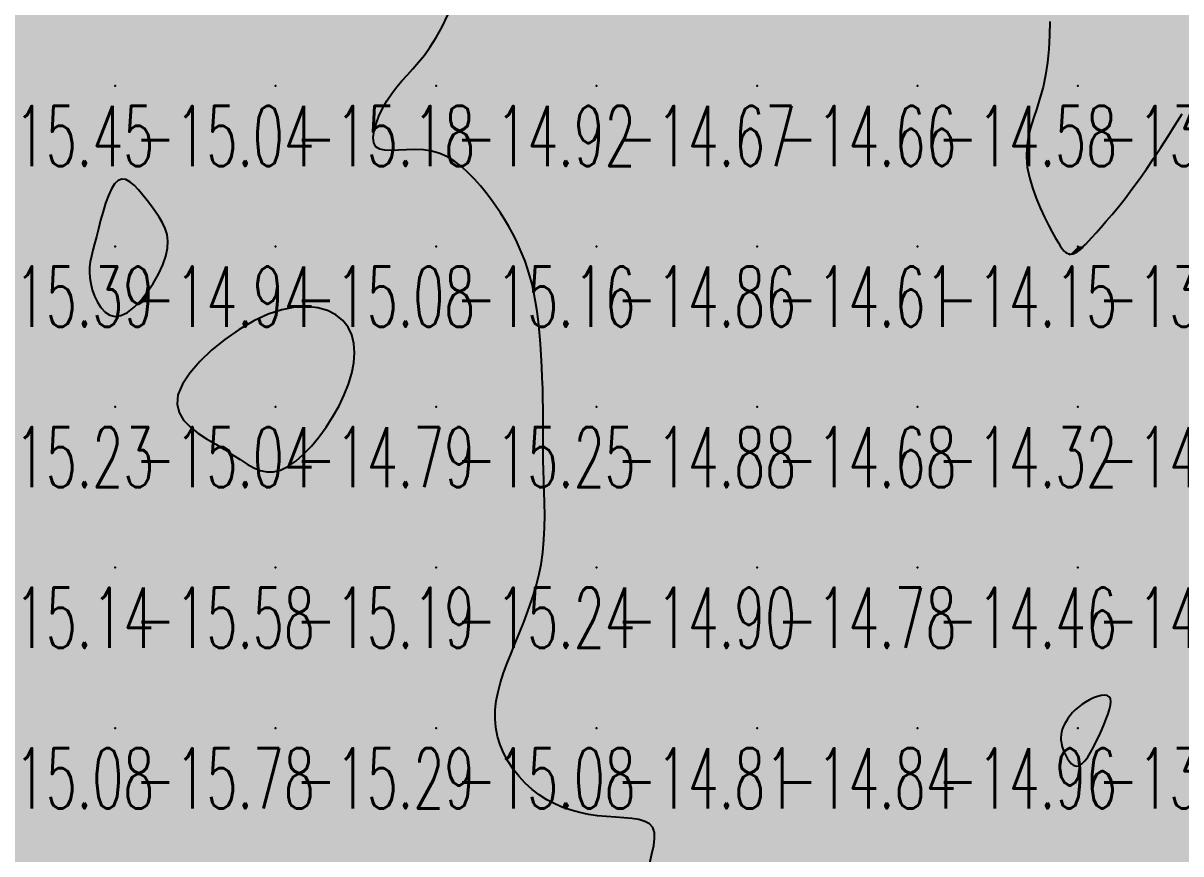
# Model space of a CAD drawing. Header units: millimetres. Extents: x 88261 to 90953, y 390274 to 392322.
# Drawn here: x 89514.5 to 89586.7, y 391689.4 to 391741.1 of the extents above; entities that cross this region are included whole.
import ezdxf
from ezdxf.enums import TextEntityAlignment as Align

# ---------------------------------------------------------------- set-up
doc = ezdxf.new("R2010")
doc.units = ezdxf.units.MM
doc.header["$LTSCALE"] = 25
for name, color, linetype in [('CN_03_00', 7, 'Continuous'), ('CN_04_00', 242, 'Continuous'), ('COTEAlt', 7, 'Continuous'), ('TN_COLORIAGE', 7, 'Continuous')]:
    doc.layers.add(name, color=color, linetype=linetype)
doc.styles.add('Simplex 1.0', font='Simplex.shx', dxfattribs={"width": 0.99, "height": 2.5})
doc.styles.get("Standard").update_dxf_attribs({"font": 'times.ttf'})

# ---------------------------------------------------------------- blocks, each defined once
blk = doc.blocks.new('COTE')
at = {"color": 0}
blk.add_point((0, 0), dxfattribs=at)
at = {"layer": 'COTEAlt'}
blk.add_attdef('ALT', text='', height=3.75, dxfattribs=at).set_placement((1.25, -1.25), align=Align.TOP_LEFT)

msp = doc.modelspace()

# ---------------------------------------------------------------- linework, layer by layer
at = {"layer": 'CN_03_00', "elevation": -14, "flags": 128}
msp.add_lwpolyline([(89578.499, 391741.247), (89578.478, 391740.387), (89578.432, 391739.529), (89578.353, 391738.694), (89578.235, 391737.901), (89578.073, 391737.164), (89577.882, 391736.478), (89577.677, 391735.832), (89577.475, 391735.215), (89577.293, 391734.616), (89577.147, 391734.023), (89577.055, 391733.425), (89577.033, 391732.811), (89577.093, 391732.175), (89577.224, 391731.526), (89577.411, 391730.877), (89577.639, 391730.242), (89577.892, 391729.635), (89578.155, 391729.069), (89578.413, 391728.559), (89578.65, 391728.116), (89578.854, 391727.753), (89579.027, 391727.462), (89579.172, 391727.237), (89579.295, 391727.068), (89579.4, 391726.947), (89579.491, 391726.865), (89579.572, 391726.813), (89579.649, 391726.782), (89579.725, 391726.766), (89579.8, 391726.762), (89579.873, 391726.767), (89579.946, 391726.782), (89580.016, 391726.804), (89580.084, 391726.832), (89580.149, 391726.865), (89580.211, 391726.901), (89580.271, 391726.941), (89580.334, 391726.988), (89580.406, 391727.05), (89580.493, 391727.133), (89580.601, 391727.244), (89580.738, 391727.388), (89580.909, 391727.572), (89581.12, 391727.803), (89581.377, 391728.085), (89581.675, 391728.419), (89582.01, 391728.802), (89582.376, 391729.232), (89582.77, 391729.709), (89583.185, 391730.231), (89583.617, 391730.794), (89584.06, 391731.4), (89584.511, 391732.042), (89584.965, 391732.714), (89585.418, 391733.405), (89585.868, 391734.104), (89586.311, 391734.801), (89586.743, 391735.486)], dxfattribs=at)
msp.add_lwpolyline([(89581.881, 391697.479), (89582.018, 391697.816), (89582.134, 391698.132), (89582.224, 391698.421), (89582.281, 391698.677), (89582.3, 391698.894), (89582.277, 391699.068), (89582.204, 391699.194), (89582.079, 391699.266), (89581.91, 391699.289), (89581.705, 391699.269), (89581.475, 391699.211), (89581.228, 391699.121), (89580.976, 391699.005), (89580.727, 391698.867), (89580.49, 391698.715), (89580.275, 391698.551), (89580.082, 391698.381), (89579.909, 391698.205), (89579.757, 391698.025), (89579.624, 391697.844), (89579.51, 391697.664), (89579.414, 391697.486), (89579.335, 391697.314), (89579.273, 391697.148), (89579.227, 391696.985), (89579.198, 391696.825), (89579.186, 391696.663), (89579.191, 391696.497), (89579.214, 391696.324), (89579.254, 391696.142), (89579.313, 391695.948), (89579.39, 391695.741), (89579.484, 391695.532), (89579.593, 391695.332), (89579.717, 391695.154), (89579.853, 391695.009), (89580.001, 391694.911), (89580.158, 391694.872), (89580.324, 391694.903), (89580.497, 391695.013), (89580.675, 391695.195), (89580.856, 391695.436), (89581.037, 391695.725), (89581.217, 391696.05), (89581.394, 391696.4), (89581.565, 391696.762), (89581.728, 391697.125), (89581.881, 391697.479)], close=True, dxfattribs=at)
at = {"layer": 'CN_04_00', "elevation": -15, "flags": 128}
msp.add_lwpolyline([(89553.566, 391688.857), (89553.704, 391689.42), (89553.812, 391689.927), (89553.87, 391690.372), (89553.859, 391690.748), (89553.759, 391691.051), (89553.557, 391691.277), (89553.261, 391691.437), (89552.885, 391691.544), (89552.444, 391691.614), (89551.952, 391691.658), (89551.423, 391691.692), (89550.872, 391691.728), (89550.313, 391691.781), (89549.757, 391691.863), (89549.21, 391691.977), (89548.673, 391692.124), (89548.15, 391692.306), (89547.642, 391692.526), (89547.152, 391692.784), (89546.681, 391693.082), (89546.234, 391693.422), (89545.811, 391693.805), (89545.418, 391694.225), (89545.06, 391694.679), (89544.742, 391695.162), (89544.469, 391695.667), (89544.246, 391696.191), (89544.077, 391696.728), (89543.969, 391697.274), (89543.923, 391697.824), (89543.936, 391698.378), (89544.003, 391698.939), (89544.116, 391699.509), (89544.27, 391700.087), (89544.459, 391700.677), (89544.677, 391701.28), (89544.919, 391701.897), (89545.177, 391702.53), (89545.444, 391703.18), (89545.713, 391703.845), (89545.974, 391704.527), (89546.221, 391705.225), (89546.445, 391705.94), (89546.638, 391706.672), (89546.792, 391707.421), (89546.902, 391708.185), (89546.972, 391708.957), (89547.009, 391709.731), (89547.02, 391710.495), (89547.012, 391711.244), (89546.992, 391711.967), (89546.967, 391712.657), (89546.944, 391713.306), (89546.928, 391713.908), (89546.92, 391714.472), (89546.916, 391715.011), (89546.916, 391715.536), (89546.917, 391716.06), (89546.916, 391716.594), (89546.913, 391717.152), (89546.906, 391717.744), (89546.892, 391718.38), (89546.87, 391719.052), (89546.84, 391719.748), (89546.802, 391720.457), (89546.754, 391721.168), (89546.696, 391721.868), (89546.627, 391722.546), (89546.546, 391723.192), (89546.453, 391723.795), (89546.347, 391724.359), (89546.229, 391724.889), (89546.097, 391725.389), (89545.952, 391725.865), (89545.793, 391726.322), (89545.621, 391726.764), (89545.434, 391727.198), (89545.232, 391727.627), (89545.015, 391728.053), (89544.783, 391728.477), (89544.533, 391728.899), (89544.266, 391729.32), (89543.981, 391729.742), (89543.677, 391730.164), (89543.354, 391730.588), (89543.01, 391731.012), (89542.645, 391731.429), (89542.258, 391731.827), (89541.85, 391732.197), (89541.42, 391732.527), (89540.966, 391732.808), (89540.489, 391733.028), (89539.988, 391733.179), (89539.465, 391733.254), (89538.934, 391733.272), (89538.412, 391733.254), (89537.915, 391733.225), (89537.458, 391733.206), (89537.06, 391733.222), (89536.736, 391733.295), (89536.503, 391733.447), (89536.372, 391733.695), (89536.336, 391734.028), (89536.385, 391734.426), (89536.506, 391734.872), (89536.689, 391735.346), (89536.92, 391735.831), (89537.19, 391736.308), (89537.486, 391736.758), (89537.799, 391737.169), (89538.125, 391737.552), (89538.462, 391737.925), (89538.809, 391738.305), (89539.163, 391738.709), (89539.523, 391739.155), (89539.887, 391739.659), (89540.254, 391740.24), (89540.621, 391740.909), (89540.982, 391741.649)], dxfattribs=at)
for points in [[(89518.823, 391724.543), (89518.964, 391724.149), (89519.145, 391723.771), (89519.364, 391723.431), (89519.622, 391723.153), (89519.917, 391722.961), (89520.248, 391722.878), (89520.614, 391722.927), (89521.012, 391723.124), (89521.428, 391723.45), (89521.847, 391723.879), (89522.252, 391724.384), (89522.627, 391724.939), (89522.957, 391725.517), (89523.225, 391726.091), (89523.416, 391726.636), (89523.519, 391727.129), (89523.538, 391727.575), (89523.485, 391727.982), (89523.371, 391728.359), (89523.206, 391728.714), (89523.001, 391729.056), (89522.766, 391729.395), (89522.511, 391729.738), (89522.248, 391730.091), (89521.978, 391730.438), (89521.707, 391730.761), (89521.437, 391731.042), (89521.171, 391731.26), (89520.913, 391731.397), (89520.665, 391731.434), (89520.431, 391731.353), (89520.214, 391731.141), (89520.012, 391730.816), (89519.826, 391730.401), (89519.653, 391729.922), (89519.493, 391729.402), (89519.345, 391728.866), (89519.208, 391728.337), (89519.08, 391727.841), (89518.962, 391727.395), (89518.856, 391726.995), (89518.768, 391726.629), (89518.7, 391726.286), (89518.658, 391725.956), (89518.645, 391725.627), (89518.665, 391725.288), (89518.724, 391724.929), (89518.823, 391724.543)], [(89531.02, 391713.539), (89531.5, 391713.871), (89531.989, 391714.296), (89532.476, 391714.8), (89532.952, 391715.367), (89533.405, 391715.984), (89533.825, 391716.637), (89534.202, 391717.31), (89534.528, 391717.991), (89534.793, 391718.67), (89534.992, 391719.338), (89535.119, 391719.986), (89535.166, 391720.606), (89535.127, 391721.189), (89534.995, 391721.727), (89534.765, 391722.21), (89534.431, 391722.63), (89533.999, 391722.977), (89533.476, 391723.243), (89532.871, 391723.417), (89532.191, 391723.491), (89531.444, 391723.454), (89530.638, 391723.298), (89529.78, 391723.012), (89528.882, 391722.595), (89527.974, 391722.065), (89527.088, 391721.45), (89526.258, 391720.775), (89525.518, 391720.066), (89524.9, 391719.351), (89524.438, 391718.654), (89524.166, 391718.003), (89524.105, 391717.418), (89524.233, 391716.895), (89524.515, 391716.427), (89524.919, 391716.004), (89525.409, 391715.618), (89525.952, 391715.26), (89526.514, 391714.92), (89527.062, 391714.592), (89527.568, 391714.269), (89528.034, 391713.963), (89528.472, 391713.688), (89528.889, 391713.46), (89529.297, 391713.294), (89529.704, 391713.204), (89530.121, 391713.206), (89530.558, 391713.314), (89531.02, 391713.539)]]:
    msp.add_lwpolyline(points, close=True, dxfattribs=at)
at = {"layer": 'TN_COLORIAGE', "color": 241}
for points in [[(89510.249, 391747.239, -15.202), (89510.249, 391737.239, -15.202), (89520.249, 391747.239, -15.202)], [(89510.249, 391737.239, -15.202), (89520.249, 391737.239, -15.202), (89520.249, 391747.239, -15.202)], [(89520.249, 391747.239, -15.169), (89520.249, 391737.239, -15.169), (89530.249, 391747.239, -15.169)], [(89520.249, 391737.239, -15.169), (89530.249, 391737.239, -15.169), (89530.249, 391747.239, -15.169)], [(89530.249, 391747.239, -15.304), (89530.249, 391737.239, -15.304), (89540.249, 391747.239, -15.304)], [(89540.249, 391747.239, -15), (89540.249, 391739.241, -15), (89530.249, 391737.239, -15), (89537.327, 391737.239, -15)], [(89543.202, 391747.239, -15.304), (89540.249, 391739.241, -15.304), (89540.249, 391747.239, -15.304)], [(89510.249, 391737.239, -15.045), (89510.249, 391727.239, -15.045), (89520.249, 391737.239, -15.045)], [(89510.249, 391727.239, -15), (89518.989, 391727.239, -15), (89520.249, 391737.239, -15), (89520.249, 391732.821, -15)], [(89530.249, 391737.239, -15), (89522.602, 391729.593, -15), (89520.249, 391737.239, -15), (89520.249, 391732.821, -15)], [(89530.249, 391737.239, -15), (89522.602, 391729.593, -15), (89530.249, 391727.239, -15), (89524.412, 391727.239, -15)], [(89530.249, 391737.239, -15), (89537.327, 391737.239, -15), (89530.249, 391727.239, -15), (89535.36, 391732.35, -15)], [(89540.249, 391727.239, -15), (89540.249, 391734.04, -15), (89530.249, 391727.239, -15), (89535.36, 391732.35, -15)], [(89543.571, 391730.562, -15.162), (89540.249, 391734.04, -15.162), (89540.249, 391727.239, -15.162)], [(89543.571, 391730.562, -15.162), (89545.588, 391727.239, -15.162), (89540.249, 391727.239, -15.162)], [(89510.249, 391727.239, -15), (89518.989, 391727.239, -15), (89510.249, 391717.239, -15), (89518.276, 391725.267, -15)], [(89530.249, 391727.239, -15), (89524.412, 391727.239, -15), (89520.249, 391717.239, -15), (89520.249, 391721.264, -15)], [(89530.249, 391727.239, -15), (89530.249, 391724.488, -15), (89520.249, 391717.239, -15), (89521.791, 391717.239, -15)], [(89540.249, 391727.239, -15), (89535.893, 391722.883, -15), (89530.249, 391727.239, -15), (89530.249, 391724.488, -15)], [(89540.249, 391717.239, -15), (89534.768, 391717.239, -15), (89540.249, 391727.239, -15), (89535.893, 391722.883, -15)], [(89540.249, 391717.239, -15), (89546.678, 391723.668, -15), (89540.249, 391727.239, -15), (89545.588, 391727.239, -15)], [(89510.249, 391717.239, -15), (89518.276, 391725.267, -15), (89520.249, 391717.239, -15), (89520.249, 391721.264, -15)], [(89546.678, 391723.668, -15.254), (89546.977, 391717.239, -15.254), (89540.249, 391717.239, -15.254)], [(89510.249, 391717.239, -15.038), (89510.249, 391707.239, -15.038), (89520.249, 391717.239, -15.038)], [(89510.249, 391707.239, -15.038), (89520.249, 391707.239, -15.038), (89520.249, 391717.239, -15.038)], [(89520.249, 391707.239, -15), (89527.583, 391714.573, -15), (89520.249, 391717.239, -15), (89521.791, 391717.239, -15)], [(89540.249, 391717.239, -15), (89534.768, 391717.239, -15), (89530.249, 391707.239, -15), (89530.249, 391712.018, -15)], [(89530.249, 391707.239, -15.254), (89540.249, 391707.239, -15.254), (89540.249, 391717.239, -15.254)], [(89540.249, 391717.239, -15), (89546.977, 391717.239, -15), (89540.249, 391707.239, -15), (89546.849, 391713.839, -15)], [(89520.249, 391707.239, -15), (89527.583, 391714.573, -15), (89530.249, 391707.239, -15), (89530.249, 391712.018, -15)], [(89546.849, 391713.839, -15.24), (89547.292, 391707.239, -15.24), (89540.249, 391707.239, -15.24)], [(89510.249, 391707.239, -15.577), (89510.249, 391697.239, -15.577), (89520.249, 391707.239, -15.577)], [(89510.249, 391697.239, -15.577), (89520.249, 391697.239, -15.577), (89520.249, 391707.239, -15.577)], [(89520.249, 391707.239, -15.192), (89520.249, 391697.239, -15.192), (89530.249, 391707.239, -15.192)], [(89520.249, 391697.239, -15.192), (89530.249, 391697.239, -15.192), (89530.249, 391707.239, -15.192)], [(89530.249, 391707.239, -15.24), (89530.249, 391697.239, -15.24), (89540.249, 391707.239, -15.24)], [(89530.249, 391697.239, -15.24), (89540.249, 391697.239, -15.24), (89540.249, 391707.239, -15.24)], [(89540.249, 391707.239, -15), (89547.292, 391707.239, -15), (89540.249, 391697.239, -15), (89544.736, 391701.726, -15)], [(89543.277, 391697.239, -15.082), (89544.736, 391701.726, -15.082), (89540.249, 391697.239, -15.082)], [(89510.249, 391697.239, -15.784), (89510.249, 391687.239, -15.784), (89520.249, 391697.239, -15.784)], [(89510.249, 391687.239, -15.784), (89520.249, 391687.239, -15.784), (89520.249, 391697.239, -15.784)], [(89520.249, 391697.239, -15.287), (89520.249, 391687.239, -15.287), (89530.249, 391697.239, -15.287)], [(89520.249, 391687.239, -15.287), (89530.249, 391687.239, -15.287), (89530.249, 391697.239, -15.287)], [(89530.249, 391697.239, -15.082), (89530.249, 391687.239, -15.082), (89540.249, 391697.239, -15.082)], [(89530.249, 391687.239, -15.082), (89540.249, 391687.239, -15.082), (89540.249, 391697.239, -15.082)], [(89540.249, 391687.239, -15), (89545.969, 391692.959, -15), (89540.249, 391697.239, -15), (89543.277, 391697.239, -15)], [(89540.249, 391687.239, -15), (89545.969, 391692.959, -15), (89550.249, 391687.239, -15), (89550.249, 391691.457, -15)], [(89550.249, 391691.457, -15.138), (89554.912, 391691.902, -15.138), (89550.249, 391687.239, -15.138)], [(89552.658, 391687.239, -15.138), (89554.912, 391691.902, -15.138), (89550.249, 391687.239, -15.138)]]:
    msp.add_solid(points, dxfattribs=at)
at = {"layer": 'TN_COLORIAGE', "color": 231}
for points in [[(89540.249, 391739.241, -14.273), (89543.202, 391747.239, -14.273), (89540.249, 391737.239, -14.273), (89550.249, 391747.239, -14.273)], [(89540.249, 391737.239, -14.273), (89550.249, 391737.239, -14.273), (89550.249, 391747.239, -14.273)], [(89550.249, 391747.239, -14.953), (89550.249, 391737.239, -14.953), (89560.249, 391747.239, -14.953)], [(89550.249, 391737.239, -14.953), (89560.249, 391737.239, -14.953), (89560.249, 391747.239, -14.953)], [(89560.249, 391747.239, -14.732), (89560.249, 391737.239, -14.732), (89570.249, 391747.239, -14.732)], [(89560.249, 391737.239, -14.732), (89570.249, 391737.239, -14.732), (89570.249, 391747.239, -14.732)], [(89570.249, 391747.239, -14), (89578.696, 391747.239, -14), (89570.249, 391737.239, -14), (89578.358, 391745.348, -14)], [(89578.358, 391745.348, -14.577), (89578.736, 391737.239, -14.577), (89570.249, 391737.239, -14.577)], [(89537.327, 391737.239, -14.924), (89540.249, 391739.241, -14.924), (89540.249, 391737.239, -14.924)], [(89535.36, 391732.35, -14.924), (89537.327, 391737.239, -14.924), (89540.249, 391737.239, -14.924)], [(89535.36, 391732.35, -14.924), (89540.249, 391734.04, -14.924), (89540.249, 391737.239, -14.924)], [(89540.249, 391734.04, -14.674), (89543.571, 391730.562, -14.674), (89540.249, 391737.239, -14.674), (89550.249, 391737.239, -14.674)], [(89545.588, 391727.239, -14.674), (89543.571, 391730.562, -14.674), (89550.249, 391727.239, -14.674), (89550.249, 391737.239, -14.674)], [(89550.249, 391737.239, -14.659), (89550.249, 391727.239, -14.659), (89560.249, 391737.239, -14.659)], [(89550.249, 391727.239, -14.659), (89560.249, 391727.239, -14.659), (89560.249, 391737.239, -14.659)], [(89560.249, 391737.239, -14.577), (89560.249, 391727.239, -14.577), (89570.249, 391737.239, -14.577)], [(89560.249, 391727.239, -14.577), (89570.249, 391727.239, -14.577), (89570.249, 391737.239, -14.577)], [(89570.249, 391737.239, -14), (89578.736, 391737.239, -14), (89570.249, 391727.239, -14), (89576.107, 391733.097, -14)], [(89590.249, 391727.239, -14), (89580.621, 391727.239, -14), (89590.249, 391737.239, -14), (89583.989, 391730.98, -14)], [(89587.785, 391737.239, -14.034), (89583.989, 391730.98, -14.034), (89590.249, 391737.239, -14.034)], [(89520.249, 391732.821, -14.943), (89518.989, 391727.239, -14.943), (89520.249, 391727.239, -14.943)], [(89520.249, 391732.821, -14.943), (89522.602, 391729.593, -14.943), (89520.249, 391727.239, -14.943)], [(89576.107, 391733.097, -14.146), (89579.035, 391727.239, -14.146), (89570.249, 391727.239, -14.146)], [(89524.412, 391727.239, -14.943), (89522.602, 391729.593, -14.943), (89520.249, 391727.239, -14.943)], [(89518.276, 391725.267, -14.943), (89518.989, 391727.239, -14.943), (89520.249, 391727.239, -14.943)], [(89520.249, 391721.264, -14.943), (89518.276, 391725.267, -14.943), (89520.249, 391727.239, -14.943)], [(89520.249, 391721.264, -14.943), (89524.412, 391727.239, -14.943), (89520.249, 391727.239, -14.943)], [(89545.588, 391727.239, -14.859), (89546.678, 391723.668, -14.859), (89550.249, 391727.239, -14.859)], [(89546.977, 391717.239, -14.859), (89546.678, 391723.668, -14.859), (89550.249, 391717.239, -14.859), (89550.249, 391727.239, -14.859)], [(89550.249, 391727.239, -14.612), (89550.249, 391717.239, -14.612), (89560.249, 391727.239, -14.612)], [(89550.249, 391717.239, -14.612), (89560.249, 391717.239, -14.612), (89560.249, 391727.239, -14.612)], [(89560.249, 391727.239, -14.146), (89560.249, 391717.239, -14.146), (89570.249, 391727.239, -14.146)], [(89560.249, 391717.239, -14.146), (89570.249, 391717.239, -14.146), (89570.249, 391727.239, -14.146)], [(89570.249, 391717.239, -14), (89579.652, 391726.643, -14), (89570.249, 391727.239, -14), (89579.035, 391727.239, -14)], [(89580.249, 391717.239, -14), (89580.249, 391726.881, -14), (89590.249, 391727.239, -14), (89580.621, 391727.239, -14)], [(89580.249, 391717.239, -14.52), (89590.249, 391717.239, -14.52), (89590.249, 391727.239, -14.52)], [(89580.249, 391717.239, -14), (89580.249, 391726.881, -14), (89570.249, 391717.239, -14), (89579.652, 391726.643, -14)], [(89521.791, 391717.239, -14.79), (89530.249, 391724.488, -14.79), (89530.249, 391717.239, -14.79)], [(89530.249, 391724.488, -14.79), (89535.893, 391722.883, -14.79), (89530.249, 391717.239, -14.79)], [(89535.893, 391722.883, -14.79), (89534.768, 391717.239, -14.79), (89530.249, 391717.239, -14.79)], [(89521.791, 391717.239, -14.79), (89527.583, 391714.573, -14.79), (89530.249, 391717.239, -14.79)], [(89530.249, 391712.018, -14.79), (89527.583, 391714.573, -14.79), (89530.249, 391717.239, -14.79)], [(89530.249, 391712.018, -14.79), (89534.768, 391717.239, -14.79), (89530.249, 391717.239, -14.79)], [(89546.849, 391713.839, -14.876), (89546.977, 391717.239, -14.876), (89550.249, 391717.239, -14.876)], [(89547.292, 391707.239, -14.876), (89546.849, 391713.839, -14.876), (89550.249, 391707.239, -14.876), (89550.249, 391717.239, -14.876)], [(89550.249, 391717.239, -14.675), (89550.249, 391707.239, -14.675), (89560.249, 391717.239, -14.675)], [(89550.249, 391707.239, -14.675), (89560.249, 391707.239, -14.675), (89560.249, 391717.239, -14.675)], [(89560.249, 391717.239, -14.317), (89560.249, 391707.239, -14.317), (89570.249, 391717.239, -14.317)], [(89560.249, 391707.239, -14.317), (89570.249, 391707.239, -14.317), (89570.249, 391717.239, -14.317)], [(89570.249, 391707.239, -14.541), (89580.249, 391707.239, -14.541), (89580.249, 391717.239, -14.541)], [(89570.249, 391717.239, -14.541), (89570.249, 391707.239, -14.541), (89580.249, 391717.239, -14.541)], [(89580.249, 391707.239, -14.362), (89590.249, 391707.239, -14.362), (89590.249, 391717.239, -14.362)], [(89580.249, 391717.239, -14.362), (89580.249, 391707.239, -14.362), (89590.249, 391717.239, -14.362)], [(89544.736, 391701.726, -14.811), (89543.277, 391697.239, -14.811), (89550.249, 391707.239, -14.811), (89550.249, 391697.239, -14.811)], [(89544.736, 391701.726, -14.899), (89547.292, 391707.239, -14.899), (89550.249, 391707.239, -14.899)], [(89550.249, 391707.239, -14.776), (89550.249, 391697.239, -14.776), (89560.249, 391707.239, -14.776)], [(89550.249, 391697.239, -14.776), (89560.249, 391697.239, -14.776), (89560.249, 391707.239, -14.776)], [(89560.249, 391697.239, -14.456), (89570.249, 391697.239, -14.456), (89570.249, 391707.239, -14.456)], [(89560.249, 391707.239, -14.456), (89560.249, 391697.239, -14.456), (89570.249, 391707.239, -14.456)], [(89570.249, 391697.239, -14), (89579.162, 391697.239, -14), (89580.249, 391707.239, -14), (89580.249, 391698.818, -14)], [(89570.249, 391707.239, -14.627), (89570.249, 391697.239, -14.627), (89580.249, 391707.239, -14.627)], [(89580.249, 391707.239, -14), (89580.249, 391698.818, -14), (89590.249, 391707.239, -14), (89582.785, 391699.776, -14)], [(89590.249, 391697.239, -14), (89581.834, 391697.239, -14), (89590.249, 391707.239, -14), (89582.785, 391699.776, -14)], [(89543.277, 391697.239, -14.811), (89545.969, 391692.959, -14.811), (89550.249, 391697.239, -14.811)], [(89550.249, 391691.457, -14.811), (89545.969, 391692.959, -14.811), (89550.249, 391697.239, -14.811)], [(89554.912, 391691.902, -14.811), (89550.249, 391691.457, -14.811), (89560.249, 391697.239, -14.811), (89550.249, 391697.239, -14.811)], [(89554.912, 391691.902, -14.566), (89552.658, 391687.239, -14.566), (89560.249, 391697.239, -14.566), (89560.249, 391687.239, -14.566)], [(89560.249, 391697.239, -14.963), (89560.249, 391687.239, -14.963), (89570.249, 391697.239, -14.963)], [(89560.249, 391687.239, -14.963), (89570.249, 391687.239, -14.963), (89570.249, 391697.239, -14.963)], [(89570.249, 391697.239, -14), (89579.162, 391697.239, -14), (89570.249, 391687.239, -14), (89579.117, 391696.108, -14)], [(89580.249, 391687.239, -14.624), (89590.249, 391687.239, -14.624), (89590.249, 391697.239, -14.624)], [(89590.249, 391697.239, -14), (89581.834, 391697.239, -14), (89580.249, 391687.239, -14), (89580.249, 391694.018, -14)], [(89570.249, 391687.239, -14), (89579.117, 391696.108, -14), (89580.249, 391687.239, -14), (89580.249, 391694.018, -14)]]:
    msp.add_solid(points, dxfattribs=at)
at = {"layer": 'TN_COLORIAGE', "color": 221}
for points in [[(89578.736, 391737.239, -13.865), (89578.358, 391745.348, -13.865), (89580.249, 391737.239, -13.865), (89580.249, 391747.239, -13.865)], [(89580.249, 391747.239, -13.937), (89580.249, 391737.239, -13.937), (89590.249, 391747.239, -13.937)], [(89590.249, 391740.728, -13.897), (89587.785, 391737.239, -13.897), (89590.249, 391747.239, -13.897), (89580.249, 391737.239, -13.897)], [(89576.107, 391733.097, -13.897), (89578.736, 391737.239, -13.897), (89580.249, 391737.239, -13.897)], [(89579.035, 391727.239, -13.897), (89576.107, 391733.097, -13.897), (89580.249, 391727.239, -13.897), (89580.249, 391737.239, -13.897)], [(89583.989, 391730.98, -13.897), (89587.785, 391737.239, -13.897), (89580.249, 391727.239, -13.897), (89580.249, 391737.239, -13.897)], [(89583.989, 391730.98, -13.98), (89580.621, 391727.239, -13.98), (89580.249, 391727.239, -13.98)], [(89579.035, 391727.239, -13.98), (89579.652, 391726.643, -13.98), (89580.249, 391727.239, -13.98)], [(89579.652, 391726.643, -13.98), (89580.249, 391726.881, -13.98), (89580.249, 391727.239, -13.98)], [(89580.621, 391727.239, -13.98), (89580.249, 391726.881, -13.98), (89580.249, 391727.239, -13.98)], [(89582.785, 391699.776, -13.883), (89581.834, 391697.239, -13.883), (89580.249, 391697.239, -13.883)], [(89582.785, 391699.776, -13.883), (89580.249, 391698.818, -13.883), (89580.249, 391697.239, -13.883)], [(89580.249, 391698.818, -13.883), (89579.162, 391697.239, -13.883), (89580.249, 391697.239, -13.883)], [(89580.249, 391694.018, -13.883), (89579.117, 391696.108, -13.883), (89580.249, 391697.239, -13.883)], [(89579.117, 391696.108, -13.883), (89579.162, 391697.239, -13.883), (89580.249, 391697.239, -13.883)], [(89580.249, 391694.018, -13.883), (89581.834, 391697.239, -13.883), (89580.249, 391697.239, -13.883)]]:
    msp.add_solid(points, dxfattribs=at)

# ---------------------------------------------------------------- block references
at = {"layer": 'COTEAlt'}
ref = msp.add_blockref('COTE', (89510.249, 391737.239), dxfattribs=at)
ref.add_attrib('ALT', '-15.45', dxfattribs={"height": 3.75, "style": 'Simplex 1.0', "width": 0.6}).set_placement((89511.499, 391735.989), align=Align.TOP_LEFT)
ref = msp.add_blockref('COTE', (89520.249, 391737.239), dxfattribs=at)
ref.add_attrib('ALT', '-15.04', dxfattribs={"height": 3.75, "style": 'Simplex 1.0', "width": 0.6}).set_placement((89521.499, 391735.989), align=Align.TOP_LEFT)
ref = msp.add_blockref('COTE', (89530.249, 391737.239), dxfattribs=at)
ref.add_attrib('ALT', '-15.18', dxfattribs={"height": 3.75, "style": 'Simplex 1.0', "width": 0.6}).set_placement((89531.499, 391735.989), align=Align.TOP_LEFT)
ref = msp.add_blockref('COTE', (89540.249, 391737.239), dxfattribs=at)
ref.add_attrib('ALT', '-14.92', dxfattribs={"height": 3.75, "style": 'Simplex 1.0', "width": 0.6}).set_placement((89541.499, 391735.989), align=Align.TOP_LEFT)
ref = msp.add_blockref('COTE', (89550.249, 391737.239), dxfattribs=at)
ref.add_attrib('ALT', '-14.67', dxfattribs={"height": 3.75, "style": 'Simplex 1.0', "width": 0.6}).set_placement((89551.499, 391735.989), align=Align.TOP_LEFT)
ref = msp.add_blockref('COTE', (89560.249, 391737.239), dxfattribs=at)
ref.add_attrib('ALT', '-14.66', dxfattribs={"height": 3.75, "style": 'Simplex 1.0', "width": 0.6}).set_placement((89561.499, 391735.989), align=Align.TOP_LEFT)
ref = msp.add_blockref('COTE', (89570.249, 391737.239), dxfattribs=at)
ref.add_attrib('ALT', '-14.58', dxfattribs={"height": 3.75, "style": 'Simplex 1.0', "width": 0.6}).set_placement((89571.499, 391735.989), align=Align.TOP_LEFT)
ref = msp.add_blockref('COTE', (89580.249, 391737.239), dxfattribs=at)
ref.add_attrib('ALT', '-13.90', dxfattribs={"height": 3.75, "style": 'Simplex 1.0', "width": 0.6}).set_placement((89581.499, 391735.989), align=Align.TOP_LEFT)
ref = msp.add_blockref('COTE', (89510.249, 391727.239), dxfattribs=at)
ref.add_attrib('ALT', '-15.39', dxfattribs={"height": 3.75, "style": 'Simplex 1.0', "width": 0.6}).set_placement((89511.499, 391725.989), align=Align.TOP_LEFT)
ref = msp.add_blockref('COTE', (89520.249, 391727.239), dxfattribs=at)
ref.add_attrib('ALT', '-14.94', dxfattribs={"height": 3.75, "style": 'Simplex 1.0', "width": 0.6}).set_placement((89521.499, 391725.989), align=Align.TOP_LEFT)
ref = msp.add_blockref('COTE', (89530.249, 391727.239), dxfattribs=at)
ref.add_attrib('ALT', '-15.08', dxfattribs={"height": 3.75, "style": 'Simplex 1.0', "width": 0.6}).set_placement((89531.499, 391725.989), align=Align.TOP_LEFT)
ref = msp.add_blockref('COTE', (89540.249, 391727.239), dxfattribs=at)
ref.add_attrib('ALT', '-15.16', dxfattribs={"height": 3.75, "style": 'Simplex 1.0', "width": 0.6}).set_placement((89541.499, 391725.989), align=Align.TOP_LEFT)
ref = msp.add_blockref('COTE', (89550.249, 391727.239), dxfattribs=at)
ref.add_attrib('ALT', '-14.86', dxfattribs={"height": 3.75, "style": 'Simplex 1.0', "width": 0.6}).set_placement((89551.499, 391725.989), align=Align.TOP_LEFT)
ref = msp.add_blockref('COTE', (89560.249, 391727.239), dxfattribs=at)
ref.add_attrib('ALT', '-14.61', dxfattribs={"height": 3.75, "style": 'Simplex 1.0', "width": 0.6}).set_placement((89561.499, 391725.989), align=Align.TOP_LEFT)
ref = msp.add_blockref('COTE', (89570.249, 391727.239), dxfattribs=at)
ref.add_attrib('ALT', '-14.15', dxfattribs={"height": 3.75, "style": 'Simplex 1.0', "width": 0.6}).set_placement((89571.499, 391725.989), align=Align.TOP_LEFT)
ref = msp.add_blockref('COTE', (89580.249, 391727.239), dxfattribs=at)
ref.add_attrib('ALT', '-13.98', dxfattribs={"height": 3.75, "style": 'Simplex 1.0', "width": 0.6}).set_placement((89581.499, 391725.989), align=Align.TOP_LEFT)
ref = msp.add_blockref('COTE', (89510.249, 391717.239), dxfattribs=at)
ref.add_attrib('ALT', '-15.23', dxfattribs={"height": 3.75, "style": 'Simplex 1.0', "width": 0.6}).set_placement((89511.499, 391715.989), align=Align.TOP_LEFT)
ref = msp.add_blockref('COTE', (89520.249, 391717.239), dxfattribs=at)
ref.add_attrib('ALT', '-15.04', dxfattribs={"height": 3.75, "style": 'Simplex 1.0', "width": 0.6}).set_placement((89521.499, 391715.989), align=Align.TOP_LEFT)
ref = msp.add_blockref('COTE', (89530.249, 391717.239), dxfattribs=at)
ref.add_attrib('ALT', '-14.79', dxfattribs={"height": 3.75, "style": 'Simplex 1.0', "width": 0.6}).set_placement((89531.499, 391715.989), align=Align.TOP_LEFT)
ref = msp.add_blockref('COTE', (89540.249, 391717.239), dxfattribs=at)
ref.add_attrib('ALT', '-15.25', dxfattribs={"height": 3.75, "style": 'Simplex 1.0', "width": 0.6}).set_placement((89541.499, 391715.989), align=Align.TOP_LEFT)
ref = msp.add_blockref('COTE', (89550.249, 391717.239), dxfattribs=at)
ref.add_attrib('ALT', '-14.88', dxfattribs={"height": 3.75, "style": 'Simplex 1.0', "width": 0.6}).set_placement((89551.499, 391715.989), align=Align.TOP_LEFT)
ref = msp.add_blockref('COTE', (89560.249, 391717.239), dxfattribs=at)
ref.add_attrib('ALT', '-14.68', dxfattribs={"height": 3.75, "style": 'Simplex 1.0', "width": 0.6}).set_placement((89561.499, 391715.989), align=Align.TOP_LEFT)
ref = msp.add_blockref('COTE', (89570.249, 391717.239), dxfattribs=at)
ref.add_attrib('ALT', '-14.32', dxfattribs={"height": 3.75, "style": 'Simplex 1.0', "width": 0.6}).set_placement((89571.499, 391715.989), align=Align.TOP_LEFT)
ref = msp.add_blockref('COTE', (89580.249, 391717.239), dxfattribs=at)
ref.add_attrib('ALT', '-14.54', dxfattribs={"height": 3.75, "style": 'Simplex 1.0', "width": 0.6}).set_placement((89581.499, 391715.989), align=Align.TOP_LEFT)
ref = msp.add_blockref('COTE', (89510.249, 391707.239), dxfattribs=at)
ref.add_attrib('ALT', '-15.14', dxfattribs={"height": 3.75, "style": 'Simplex 1.0', "width": 0.6}).set_placement((89511.499, 391705.989), align=Align.TOP_LEFT)
ref = msp.add_blockref('COTE', (89520.249, 391707.239), dxfattribs=at)
ref.add_attrib('ALT', '-15.58', dxfattribs={"height": 3.75, "style": 'Simplex 1.0', "width": 0.6}).set_placement((89521.499, 391705.989), align=Align.TOP_LEFT)
ref = msp.add_blockref('COTE', (89530.249, 391707.239), dxfattribs=at)
ref.add_attrib('ALT', '-15.19', dxfattribs={"height": 3.75, "style": 'Simplex 1.0', "width": 0.6}).set_placement((89531.499, 391705.989), align=Align.TOP_LEFT)
ref = msp.add_blockref('COTE', (89540.249, 391707.239), dxfattribs=at)
ref.add_attrib('ALT', '-15.24', dxfattribs={"height": 3.75, "style": 'Simplex 1.0', "width": 0.6}).set_placement((89541.499, 391705.989), align=Align.TOP_LEFT)
ref = msp.add_blockref('COTE', (89550.249, 391707.239), dxfattribs=at)
ref.add_attrib('ALT', '-14.90', dxfattribs={"height": 3.75, "style": 'Simplex 1.0', "width": 0.6}).set_placement((89551.499, 391705.989), align=Align.TOP_LEFT)
ref = msp.add_blockref('COTE', (89560.249, 391707.239), dxfattribs=at)
ref.add_attrib('ALT', '-14.78', dxfattribs={"height": 3.75, "style": 'Simplex 1.0', "width": 0.6}).set_placement((89561.499, 391705.989), align=Align.TOP_LEFT)
ref = msp.add_blockref('COTE', (89570.249, 391707.239), dxfattribs=at)
ref.add_attrib('ALT', '-14.46', dxfattribs={"height": 3.75, "style": 'Simplex 1.0', "width": 0.6}).set_placement((89571.499, 391705.989), align=Align.TOP_LEFT)
ref = msp.add_blockref('COTE', (89580.249, 391707.239), dxfattribs=at)
ref.add_attrib('ALT', '-14.63', dxfattribs={"height": 3.75, "style": 'Simplex 1.0', "width": 0.6}).set_placement((89581.499, 391705.989), align=Align.TOP_LEFT)
ref = msp.add_blockref('COTE', (89510.249, 391697.239), dxfattribs=at)
ref.add_attrib('ALT', '-15.08', dxfattribs={"height": 3.75, "style": 'Simplex 1.0', "width": 0.6}).set_placement((89511.499, 391695.989), align=Align.TOP_LEFT)
ref = msp.add_blockref('COTE', (89520.249, 391697.239), dxfattribs=at)
ref.add_attrib('ALT', '-15.78', dxfattribs={"height": 3.75, "style": 'Simplex 1.0', "width": 0.6}).set_placement((89521.499, 391695.989), align=Align.TOP_LEFT)
ref = msp.add_blockref('COTE', (89530.249, 391697.239), dxfattribs=at)
ref.add_attrib('ALT', '-15.29', dxfattribs={"height": 3.75, "style": 'Simplex 1.0', "width": 0.6}).set_placement((89531.499, 391695.989), align=Align.TOP_LEFT)
ref = msp.add_blockref('COTE', (89540.249, 391697.239), dxfattribs=at)
ref.add_attrib('ALT', '-15.08', dxfattribs={"height": 3.75, "style": 'Simplex 1.0', "width": 0.6}).set_placement((89541.499, 391695.989), align=Align.TOP_LEFT)
ref = msp.add_blockref('COTE', (89550.249, 391697.239), dxfattribs=at)
ref.add_attrib('ALT', '-14.81', dxfattribs={"height": 3.75, "style": 'Simplex 1.0', "width": 0.6}).set_placement((89551.499, 391695.989), align=Align.TOP_LEFT)
ref = msp.add_blockref('COTE', (89560.249, 391697.239), dxfattribs=at)
ref.add_attrib('ALT', '-14.84', dxfattribs={"height": 3.75, "style": 'Simplex 1.0', "width": 0.6}).set_placement((89561.499, 391695.989), align=Align.TOP_LEFT)
ref = msp.add_blockref('COTE', (89570.249, 391697.239), dxfattribs=at)
ref.add_attrib('ALT', '-14.96', dxfattribs={"height": 3.75, "style": 'Simplex 1.0', "width": 0.6}).set_placement((89571.499, 391695.989), align=Align.TOP_LEFT)
ref = msp.add_blockref('COTE', (89580.249, 391697.239), dxfattribs=at)
ref.add_attrib('ALT', '-13.88', dxfattribs={"height": 3.75, "style": 'Simplex 1.0', "width": 0.6}).set_placement((89581.499, 391695.989), align=Align.TOP_LEFT)

doc.saveas('drawing.dxf')
